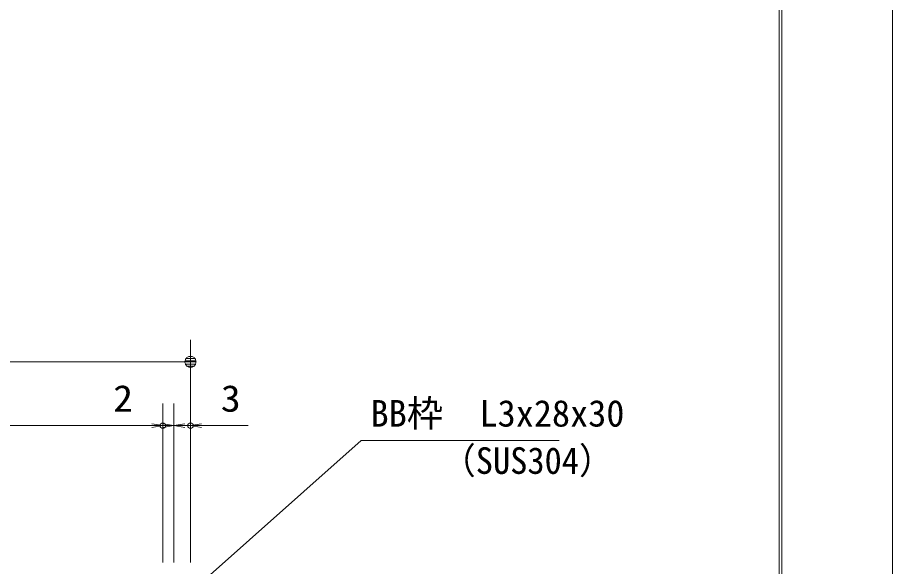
# Model space of a CAD drawing. Units: millimetres, scale not verified. Extents: x -1050 to 1050, y -742 to 742.
# Drawn here: x 654.8 to 1050, y -247.8 to 0 of the extents above; entities that cross this region are included whole.
import ezdxf
from ezdxf.enums import TextEntityAlignment as Align

# ---------------------------------------------------------------- set-up
doc = ezdxf.new("R2010")
doc.units = ezdxf.units.MM
doc.header["$LTSCALE"] = 5
doc.header["$PDMODE"] = 32
doc.header["$PDSIZE"] = 2.5
for name, color, linetype, lineweight in [('0-0_7-図\u3000枠', 4, 'Continuous', 9), ('0-1_寸法注釈', 2, 'Continuous', 9), ('0-2_0', 2, 'Continuous', 9), ('0-3_DEFPOINTS', 134, 'Continuous', 9)]:
    doc.layers.add(name, color=color, linetype=linetype, lineweight=lineweight)
doc.styles.add('ＭＳ ゴシック', font='')
doc.styles.get('ＭＳ ゴシック').set_extended_font_data('MS Gothic')

# ---------------------------------------------------------------- blocks, each defined once
blk = doc.blocks.new('_Dot')
at = {"layer": '0-2_0'}
for p, q in [((-2.5, 0), (-5, 0)), ((2.445, 0.5), (-2.445, 0.5)), ((1.997, 1.5), (-1.997, 1.5)), ((2.289, -0.995), (-2.289, -0.995)), ((1.499, -1.995), (-1.499, -1.995))]:
    blk.add_line(p, q, dxfattribs=at)
for points in [[(2.5, 0), (2.48, 0.313), (2.421, 0.622), (2.324, 0.92), (2.191, 1.204), (2.023, 1.469), (1.822, 1.711), (1.594, 1.926), (1.34, 2.111), (1.064, 2.262), (0.773, 2.378), (0.468, 2.456), (0.157, 2.495), (-0.157, 2.495), (-0.468, 2.456), (-0.773, 2.378), (-1.064, 2.262), (-1.34, 2.111), (-1.594, 1.926), (-1.822, 1.711), (-2.023, 1.469), (-2.191, 1.204), (-2.324, 0.92), (-2.421, 0.622), (-2.48, 0.313), (-2.5, 0), (0, 0)], [(-2.5, 0), (-2.48, -0.313), (-2.421, -0.622), (-2.324, -0.92), (-2.191, -1.204), (-2.023, -1.469), (-1.822, -1.711), (-1.594, -1.926), (-1.34, -2.111), (-1.064, -2.262), (-0.773, -2.378), (-0.468, -2.456), (-0.157, -2.495), (0.157, -2.495), (0.468, -2.456), (0.773, -2.378), (1.064, -2.262), (1.34, -2.111), (1.594, -1.926), (1.822, -1.711), (2.023, -1.469), (2.191, -1.204), (2.324, -0.92), (2.421, -0.622), (2.48, -0.313), (2.5, 0), (0, 0)]]:
    blk.add_lwpolyline(points, close=True, dxfattribs=at)
blk = doc.blocks.new('_OPEN')
at = {"layer": '0-2_0'}
blk.add_line((0, 0), (-5, 0), dxfattribs=at)
blk.add_lwpolyline([(-5, 0.833), (0, 0), (-5, -0.833)], dxfattribs=at)

msp = doc.modelspace()

# ---------------------------------------------------------------- linework, layer by layer
at = {"layer": '0-0_7-図\u3000枠'}
msp.add_line((998.75, -691.25), (998.75, 691.25), dxfattribs=at)
msp.add_lwpolyline([(-975, 692.5), (1000, 692.5), (1000, -692.5)], dxfattribs=at)
at = {"layer": '0-1_寸法注釈'}
for p, q in [((732.95, -245.971), (732.95, -145.474)), ((727.95, -155.474), (495.45, -155.474)), ((720.45, -245.971), (720.45, -174.255)), ((720.45, -245.971), (720.45, -174.255)), ((725.45, -245.971), (725.45, -174.255)), ((725.45, -245.971), (725.45, -174.255)), ((732.95, -245.971), (732.95, -174.255)), ((720.45, -184.255), (495.45, -184.255)), ((715.45, -184.255), (694.337, -184.255)), ((720.45, -184.255), (715.45, -184.255)), ((725.45, -184.255), (720.45, -184.255)), ((725.45, -184.255), (732.95, -184.255)), ((730.45, -184.255), (735.45, -184.255)), ((737.95, -184.255), (759.063, -184.255))]:
    msp.add_line(p, q, dxfattribs=at)
msp.add_lwpolyline([(899.393, -191), (810.026, -191), (733.702, -258.799)], dxfattribs=at)
at = {"layer": '0-3_DEFPOINTS'}
msp.add_lwpolyline([(-1050, -742.5), (-1050, 742.5), (1050, 742.5), (1050, -742.5)], close=True, dxfattribs=at)
for p in [(720.45, -184.255), (732.95, -184.255)]:
    msp.add_point(p, dxfattribs=at)

# ---------------------------------------------------------------- block references
at = {"layer": '0-1_寸法注釈'}
for name, p in [('_Dot', (732.95, -155.474)), ('_OPEN', (720.45, -184.255)), ('_OPEN', (725.45, -184.255))]:
    msp.add_blockref(name, p, dxfattribs=at)
at = {"layer": '0-1_寸法注釈', "rotation": 180}
for p in [(725.45, -184.255), (732.95, -184.255)]:
    msp.add_blockref('_OPEN', p, dxfattribs=at)

# ---------------------------------------------------------------- texts
at = {"layer": '0-1_寸法注釈', "color": 7, "style": 'ＭＳ ゴシック'}
for s, width, p in [('2', 1.1, (698.027, -181.568)), ('3', 1.1, (746.64, -181.568)), ('（SUS304）', 0.95, (846.222, -209.641))]:
    msp.add_text(s, height=12.02, dxfattribs=dict(at, width=width)).set_placement(p, align=Align.BOTTOM_LEFT)
msp.add_text('BB枠\u3000L3x28x30', height=12.03, dxfattribs=at).set_placement((814.279, -188.313), align=Align.BOTTOM_LEFT)

doc.saveas('drawing.dxf')
